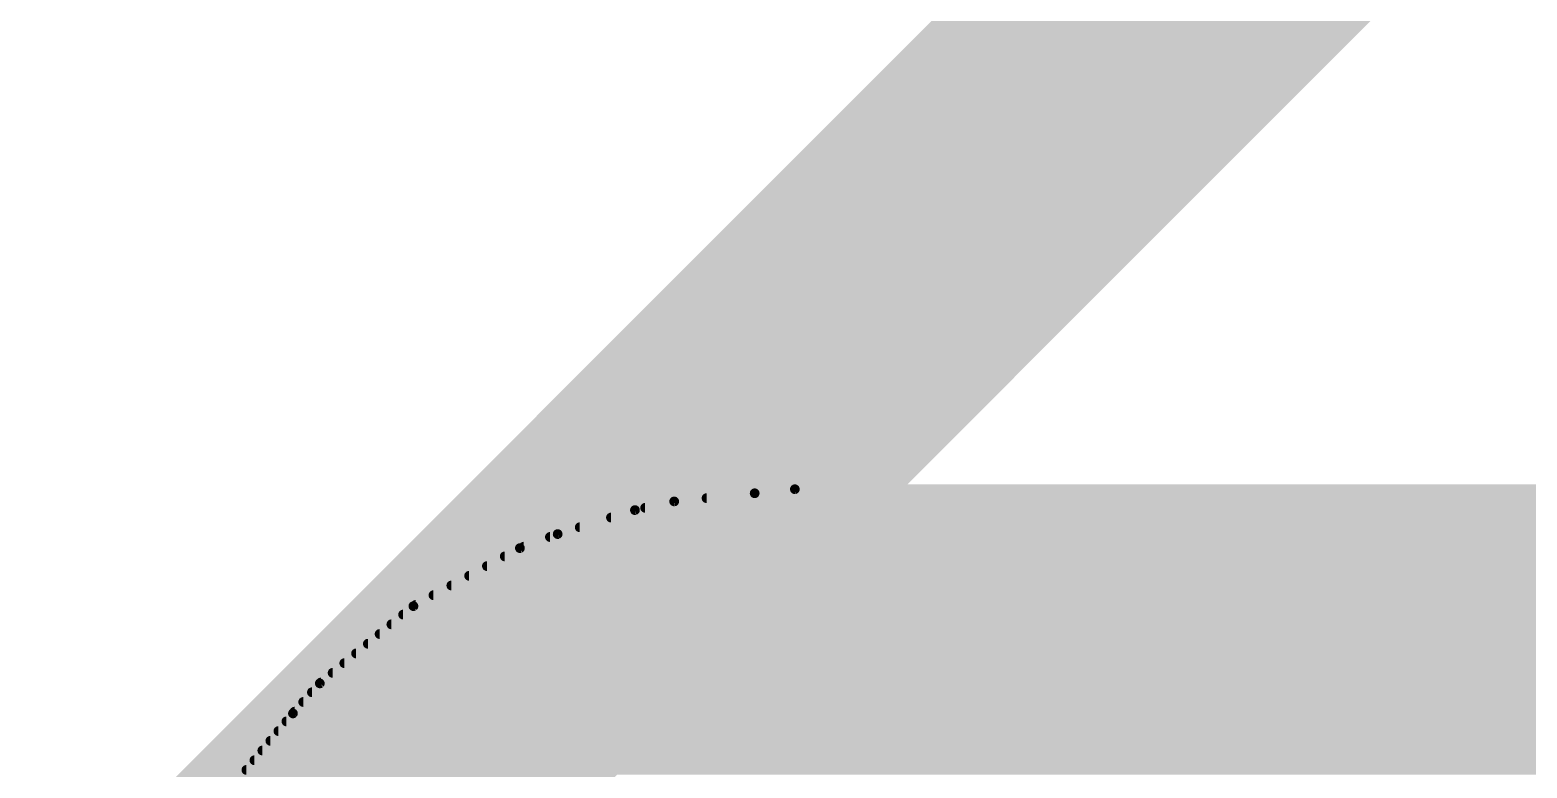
# Model space of a CAD drawing. Extents: x -23 to 84, y -20 to 26.
# Drawn here: x 10.142 to 12.102, y 14.519 to 15.484 of the extents above; entities that cross this region are included whole.
import ezdxf

# ---------------------------------------------------------------- set-up
doc = ezdxf.new("R2010")
doc.units = 0
doc.layers.add('1', color=12, linetype='CONTINUOUS')
doc.layers.add('22', color=40, linetype='CONTINUOUS')

msp = doc.modelspace()

# ---------------------------------------------------------------- linework, layer by layer
at = {"layer": '1', "const_width": 0.4064}
msp.add_lwpolyline([(10.033, 13.9192), (11.8618, 15.748)], dxfattribs=at)
at = {"layer": '22', "const_width": 0.0127}
for points in [[(10.9857, 14.8674), (11.091, 14.878)], [(11.028, 14.8717), (14.9735, 14.8717)], [(11.091, 14.878), (11.1436, 14.8833)], [(11.1436, 14.8833), (14.8487, 14.8833)], [(10.8331, 14.8246), (10.9342, 14.856)], [(10.9342, 14.856), (10.9857, 14.8674)], [(10.9476, 14.859), (15.0602, 14.859)], [(10.862, 14.8336), (15.141, 14.8336)], [(10.9029, 14.8463), (15.1006, 14.8463)], [(10.7837, 14.8063), (10.8331, 14.8246)], [(10.823, 14.8209), (15.1814, 14.8209)], [(10.6443, 14.7304), (10.7837, 14.8063)], [(10.7638, 14.7955), (15.2403, 14.7955)], [(10.7888, 14.8082), (15.2169, 14.8082)], [(10.7405, 14.7828), (15.2637, 14.7828)], [(10.6939, 14.7574), (15.3105, 14.7574)], [(10.7172, 14.7701), (15.2871, 14.7701)], [(10.6705, 14.7447), (15.3339, 14.7447)], [(10.5218, 14.6293), (10.6443, 14.7304)], [(10.6308, 14.7193), (15.3717, 14.7193)], [(10.6472, 14.732), (15.3551, 14.732)], [(10.6, 14.6939), (15.404, 14.6939)], [(10.6154, 14.7066), (15.3884, 14.7066)], [(10.5846, 14.6812), (15.4194, 14.6812)], [(10.5538, 14.6558), (15.4502, 14.6558)], [(10.5692, 14.6685), (15.4348, 14.6685)], [(10.5385, 14.6431), (15.4656, 14.6431)], [(10.4866, 14.59), (10.5218, 14.6293)], [(10.5114, 14.6177), (15.4918, 14.6177)], [(10.5231, 14.6304), (15.4795, 14.6304)], [(10.5, 14.605), (15.5042, 14.605)], [(10.4192, 14.5084), (10.4866, 14.59)], [(10.478, 14.5796), (15.5261, 14.5796)], [(10.4886, 14.5923), (15.5156, 14.5923)], [(10.4675, 14.5669), (15.5365, 14.5669)], [(10.4465, 14.5415), (15.5575, 14.5415)], [(10.457, 14.5542), (15.547, 14.5542)], [(10.4361, 14.5288), (15.568, 14.5288)], [(10.4256, 14.5161), (15.5783, 14.5161)]]:
    msp.add_lwpolyline(points, dxfattribs=at)
at = {"layer": '22', "const_width": 0.0064}
for points in [[(11.028, 14.8749, 1), (11.028, 14.8685)], [(11.0907, 14.8812, 1), (11.0913, 14.8749)], [(11.0913, 14.8749, 1), (11.0907, 14.8812)], [(11.1436, 14.8865, 1), (11.1436, 14.8802)], [(11.1439, 14.8802, 1), (11.1432, 14.8865)], [(10.9336, 14.8591, 1), (10.9349, 14.8529)], [(10.9352, 14.853, 1), (10.9333, 14.8591)], [(10.9476, 14.8622, 1), (10.9476, 14.8558)], [(10.9853, 14.8706, 1), (10.986, 14.8643)], [(10.9863, 14.8643, 1), (10.985, 14.8705)], [(10.862, 14.8368, 1), (10.862, 14.8304)], [(10.9029, 14.8495, 1), (10.9029, 14.8431)], [(10.823, 14.8241, 1), (10.823, 14.8177)], [(10.8322, 14.8277, 1), (10.8341, 14.8216)], [(10.8342, 14.8217, 1), (10.832, 14.8276)], [(10.7638, 14.7987, 1), (10.7638, 14.7923)], [(10.7826, 14.8093, 1), (10.7848, 14.8033)], [(10.7852, 14.8035, 1), (10.7822, 14.8091)], [(10.7888, 14.8114, 1), (10.7888, 14.805)], [(10.7405, 14.786, 1), (10.7405, 14.7796)], [(10.6939, 14.7606, 1), (10.6939, 14.7542)], [(10.7172, 14.7733, 1), (10.7172, 14.7669)], [(10.6705, 14.7479, 1), (10.6705, 14.7415)], [(10.6308, 14.7225, 1), (10.6308, 14.7161)], [(10.6427, 14.7332, 1), (10.6458, 14.7276)], [(10.6463, 14.7279, 1), (10.6422, 14.7328)], [(10.6472, 14.7352, 1), (10.6472, 14.7288)], [(10.6, 14.6971, 1), (10.6, 14.6907)], [(10.6154, 14.7098, 1), (10.6154, 14.7034)], [(10.5846, 14.6844, 1), (10.5846, 14.678)], [(10.5538, 14.659, 1), (10.5538, 14.6526)], [(10.5692, 14.6717, 1), (10.5692, 14.6653)], [(10.5385, 14.6463, 1), (10.5385, 14.6399)], [(10.5114, 14.6209, 1), (10.5114, 14.6145)], [(10.5197, 14.6318, 1), (10.5238, 14.6269)], [(10.5241, 14.6272, 1), (10.5194, 14.6314)], [(10.5231, 14.6336, 1), (10.5231, 14.6272)], [(10.5, 14.6082, 1), (10.5, 14.6018)], [(10.478, 14.5828, 1), (10.478, 14.5764)], [(10.4842, 14.5921, 1), (10.4889, 14.5879)], [(10.489, 14.588, 1), (10.4841, 14.592)], [(10.4886, 14.5955, 1), (10.4886, 14.5891)], [(10.4675, 14.5701, 1), (10.4675, 14.5637)], [(10.4465, 14.5447, 1), (10.4465, 14.5383)], [(10.457, 14.5574, 1), (10.457, 14.551)], [(10.4361, 14.532, 1), (10.4361, 14.5256)], [(10.4256, 14.5193, 1), (10.4256, 14.5129)]]:
    msp.add_lwpolyline(points, format="xyb", dxfattribs=at)

doc.saveas('drawing.dxf')
